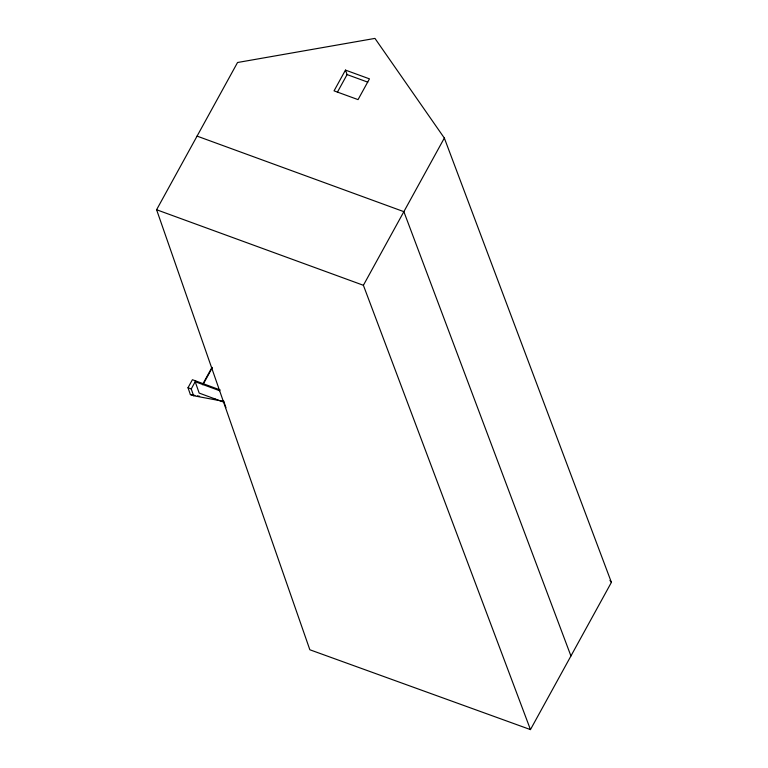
<?xml version="1.0" encoding="UTF-8"?>
<svg xmlns="http://www.w3.org/2000/svg" width="768" height="768" viewBox="0 0 768 768"><rect width="100%" height="100%" fill="white"/><g stroke="black" fill="none" stroke-linecap="round" stroke-linejoin="round"><path stroke-width="1.15" d="M156.595 209.741L237.542 62.506L374.957 38.4L444.336 138.048L611.405 582.365L530.458 729.6L309.85 649.766L156.595 209.741L363.389 285.283L530.458 729.6M345.466 70.099L334.051 90.854L358.051 99.619L369.456 78.864L345.466 70.099L347.078 74.582L337.382 92.218M223.68 401.386L193.603 395.741L190.378 394.55L188.006 387.744L192.413 379.718L220.186 389.962M193.603 395.741L191.242 388.934L195.648 380.909M202.464 384.672L211.997 367.334M202.954 384.701L212.17 367.939M363.389 285.283L444.336 138.048M190.378 394.55L195.005 395.414M197.318 395.846L199.632 396.288M213.504 398.89L215.818 399.331M347.078 74.582L367.795 82.157M197.069 136.118L403.862 211.661L570.931 655.978M219.744 390.758L195.206 381.715L199.171 393.082L223.699 402.125M188.006 387.744L191.242 388.934M609.955 580.454L611.405 582.365M223.584 400.858L225.946 407.664"/></g></svg>
